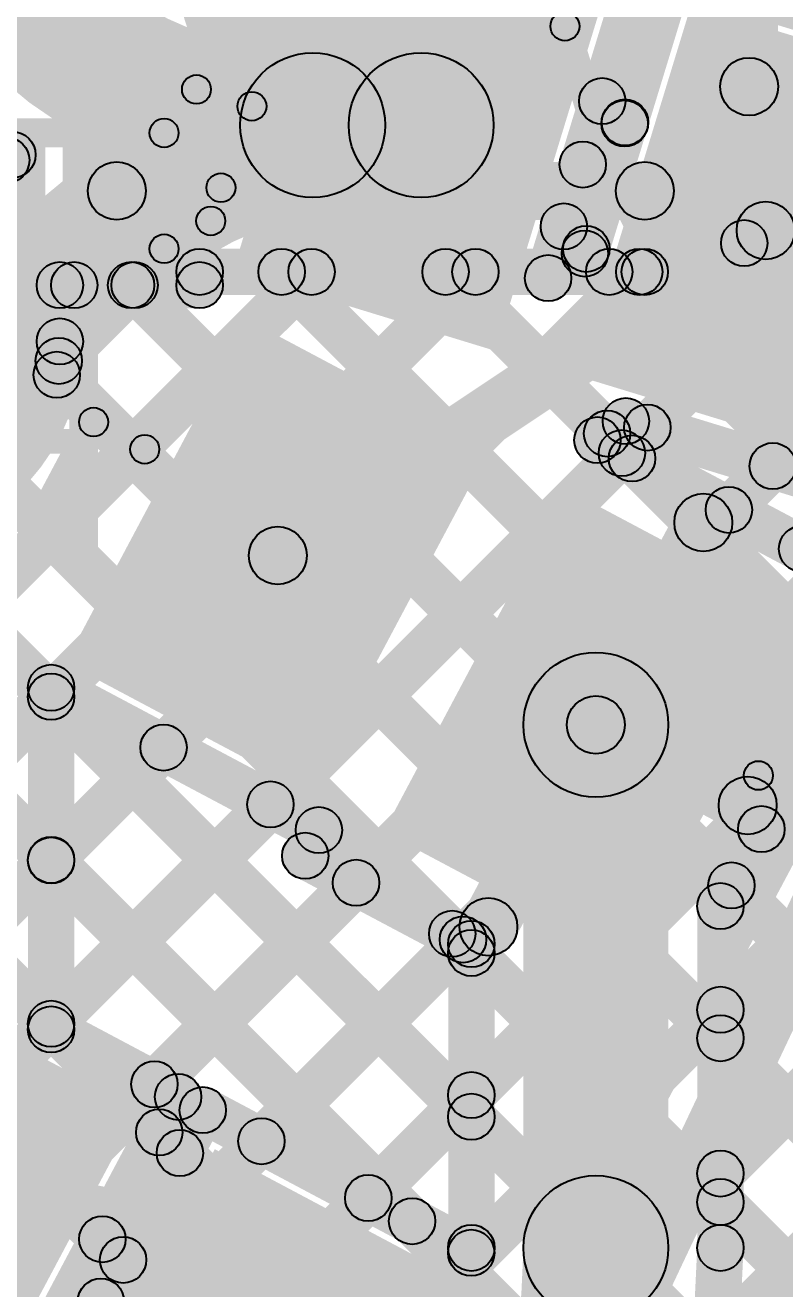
# Model space of a CAD drawing. Header units: millimetres. Extents: x -2.17 to 2.17, y -2.17 to 2.17.
# Drawn here: x 0.932 to 1.0632, y -0.5452 to -0.327 of the extents above; entities that cross this region are included whole.
import ezdxf

# ---------------------------------------------------------------- set-up
doc = ezdxf.new("R2010")
doc.units = ezdxf.units.MM
doc.header["$MEASUREMENT"] = 0
for name, color, linetype in [('BottomLayer', 5, 'Continuous'), ('BottomOverlay', 54, 'Continuous'), ('BottomPaste', 16, 'Continuous'), ('BottomSolder', 6, 'Continuous'), ('Mechanical2', 216, 'Continuous'), ('TopLayer', 1, 'Continuous'), ('TopOverlay', 2, 'Continuous'), ('TopPaste', 8, 'Continuous'), ('TopSolder', 216, 'Continuous')]:
    doc.layers.add(name, color=color, linetype=linetype)

# ---------------------------------------------------------------- blocks, each defined once
blk = doc.blocks.new('YS_SBZ9032C03R16_B_30')
at = {"layer": 'BottomOverlay'}
h = blk.add_hatch(color=54, dxfattribs=at)
edge = h.paths.add_edge_path()
edge.add_arc((0.17427, 0.04458), 0.0025, 0, 360)
at = {"layer": 'BottomOverlay', "const_width": 0.005}
blk.add_lwpolyline([(0.10264, 0.14772, -0.180194), (0.17427, 0.04458)], format="xyb", dxfattribs=at)
at = {"layer": 'BottomOverlay'}
blk.add_circle((0.17427, 0.04458), 0.0025, dxfattribs=at)
blk = doc.blocks.new('YS_SBZ9032C03R16_B_31')
at = {"layer": 'BottomOverlay', "const_width": 0.005}
blk.add_lwpolyline([(0.17434, -0.04428, -0.777083), (-0.17427, -0.04458)], format="xyb", dxfattribs=at)
blk = doc.blocks.new('R___0201_B_68')
at = {"layer": 'BottomLayer'}
for points in [[(-0.01614, 0.00728), (-0.00551, 0.00728), (-0.00551, -0.00728), (-0.01614, -0.00728)], [(0.00551, 0.00728), (0.01614, 0.00728), (0.01614, -0.00728), (0.00551, -0.00728)]]:
    blk.add_hatch(color=5, dxfattribs=at).paths.add_polyline_path(points)
at = {"layer": 'BottomOverlay'}
h = blk.add_hatch(color=54, dxfattribs=at)
edge = h.paths.add_edge_path()
edge.add_arc((-0.019, 0.01), 0.0025, 0, 360)
h = blk.add_hatch(color=54, dxfattribs=at)
edge = h.paths.add_edge_path()
edge.add_arc((-0.019, 0.01), 0.0025, 0, 360)
for points in [[(0.019, 0.0125), (0.019, 0.0075), (-0.019, 0.0075), (-0.019, 0.0125)], [(-0.0215, 0.01), (-0.0165, 0.01), (-0.0165, -0.01), (-0.0215, -0.01)], [(0.0165, 0.01), (0.0215, 0.01), (0.0215, -0.01), (0.0165, -0.01)], [(0.019, -0.0075), (0.019, -0.0125), (-0.019, -0.0125), (-0.019, -0.0075)]]:
    blk.add_hatch(color=54, dxfattribs=at).paths.add_polyline_path(points)
h = blk.add_hatch(color=54, dxfattribs=at)
edge = h.paths.add_edge_path()
edge.add_arc((0.019, 0.01), 0.0025, 0, 360)
h = blk.add_hatch(color=54, dxfattribs=at)
edge = h.paths.add_edge_path()
edge.add_arc((0.019, 0.01), 0.0025, 0, 360)
h = blk.add_hatch(color=54, dxfattribs=at)
edge = h.paths.add_edge_path()
edge.add_arc((-0.019, -0.01), 0.0025, 0, 360)
h = blk.add_hatch(color=54, dxfattribs=at)
edge = h.paths.add_edge_path()
edge.add_arc((-0.019, -0.01), 0.0025, 0, 360)
h = blk.add_hatch(color=54, dxfattribs=at)
edge = h.paths.add_edge_path()
edge.add_arc((0.019, -0.01), 0.0025, 0, 360)
h = blk.add_hatch(color=54, dxfattribs=at)
edge = h.paths.add_edge_path()
edge.add_arc((0.019, -0.01), 0.0025, 0, 360)
at = {"layer": 'BottomPaste'}
for points in [[(-0.01614, 0.00728), (-0.00551, 0.00728), (-0.00551, -0.00728), (-0.01614, -0.00728)], [(0.00551, 0.00728), (0.01614, 0.00728), (0.01614, -0.00728), (0.00551, -0.00728)]]:
    blk.add_hatch(color=16, dxfattribs=at).paths.add_polyline_path(points)
at = {"layer": 'BottomSolder'}
for points in [[(-0.02014, 0.01128), (-0.00151, 0.01128), (-0.00151, -0.01128), (-0.02014, -0.01128)], [(0.00151, 0.01128), (0.02014, 0.01128), (0.02014, -0.01128), (0.00151, -0.01128)]]:
    blk.add_hatch(color=6, dxfattribs=at).paths.add_polyline_path(points)
at = {"layer": 'BottomOverlay'}
for centre in [(-0.019, 0.01), (-0.019, 0.01), (0.019, 0.01), (0.019, 0.01), (-0.019, -0.01), (-0.019, -0.01), (0.019, -0.01), (0.019, -0.01)]:
    blk.add_circle(centre, 0.0025, dxfattribs=at)
blk = doc.blocks.new('SOT23_3_B_98')
at = {"layer": 'BottomLayer'}
for points in [[(-0.02166, 0.02657), (-0.05316, 0.02657), (-0.05316, 0.05807), (-0.02166, 0.05807)], [(0.05314, 0.02657), (0.02165, 0.02657), (0.02165, 0.05807), (0.05314, 0.05807)], [(0.01574, -0.05807), (-0.01575, -0.05807), (-0.01575, -0.02657), (0.01574, -0.02657)]]:
    blk.add_hatch(color=5, dxfattribs=at).paths.add_polyline_path(points)
at = {"layer": 'BottomOverlay'}
h = blk.add_hatch(color=54, dxfattribs=at)
edge = h.paths.add_edge_path()
edge.add_arc((-0.066, 0.045), 0.0025, 0, 360)
h = blk.add_hatch(color=54, dxfattribs=at)
edge = h.paths.add_edge_path()
edge.add_arc((-0.06, 0.045), 0.0025, 0, 360)
h = blk.add_hatch(color=54, dxfattribs=at)
edge = h.paths.add_edge_path()
edge.add_arc((-0.01101, 0.032), 0.0025, 0, 360)
for points in [[(0.01099, 0.0345), (0.01099, 0.0295), (-0.01101, 0.0295), (-0.01101, 0.0345)], [(-0.05851, -0.029), (-0.06351, -0.029), (-0.06351, 0.03), (-0.05851, 0.03)], [(0.06349, -0.029), (0.05849, -0.029), (0.05849, 0.03), (0.06349, 0.03)], [(-0.02601, -0.0265), (-0.02601, -0.0315), (-0.06101, -0.0315), (-0.06101, -0.0265)], [(0.06099, -0.0265), (0.06099, -0.0315), (0.02599, -0.0315), (0.02599, -0.0265)]]:
    blk.add_hatch(color=54, dxfattribs=at).paths.add_polyline_path(points)
h = blk.add_hatch(color=54, dxfattribs=at)
edge = h.paths.add_edge_path()
edge.add_arc((0.01099, 0.032), 0.0025, 0, 360)
h = blk.add_hatch(color=54, dxfattribs=at)
edge = h.paths.add_edge_path()
edge.add_arc((-0.06101, 0.03), 0.0025, 0, 360)
h = blk.add_hatch(color=54, dxfattribs=at)
edge = h.paths.add_edge_path()
edge.add_arc((0.06099, 0.03), 0.0025, 0, 360)
h = blk.add_hatch(color=54, dxfattribs=at)
edge = h.paths.add_edge_path()
edge.add_arc((-0.06101, -0.029), 0.0025, 0, 360)
h = blk.add_hatch(color=54, dxfattribs=at)
edge = h.paths.add_edge_path()
edge.add_arc((-0.06101, -0.029), 0.0025, 0, 360)
h = blk.add_hatch(color=54, dxfattribs=at)
edge = h.paths.add_edge_path()
edge.add_arc((-0.02601, -0.029), 0.0025, 0, 360)
h = blk.add_hatch(color=54, dxfattribs=at)
edge = h.paths.add_edge_path()
edge.add_arc((0.02599, -0.029), 0.0025, 0, 360)
h = blk.add_hatch(color=54, dxfattribs=at)
edge = h.paths.add_edge_path()
edge.add_arc((0.06099, -0.029), 0.0025, 0, 360)
h = blk.add_hatch(color=54, dxfattribs=at)
edge = h.paths.add_edge_path()
edge.add_arc((0.06099, -0.029), 0.0025, 0, 360)
at = {"layer": 'BottomPaste'}
for points in [[(-0.02166, 0.02657), (-0.05316, 0.02657), (-0.05316, 0.05807), (-0.02166, 0.05807)], [(0.05314, 0.02657), (0.02165, 0.02657), (0.02165, 0.05807), (0.05314, 0.05807)], [(0.01574, -0.05807), (-0.01575, -0.05807), (-0.01575, -0.02657), (0.01574, -0.02657)]]:
    blk.add_hatch(color=16, dxfattribs=at).paths.add_polyline_path(points)
at = {"layer": 'BottomSolder'}
for points in [[(-0.01766, 0.02257), (-0.05716, 0.02257), (-0.05716, 0.06207), (-0.01766, 0.06207)], [(0.05714, 0.02257), (0.01765, 0.02257), (0.01765, 0.06207), (0.05714, 0.06207)], [(0.01974, -0.06207), (-0.01975, -0.06207), (-0.01975, -0.02257), (0.01974, -0.02257)]]:
    blk.add_hatch(color=6, dxfattribs=at).paths.add_polyline_path(points)
at = {"layer": 'BottomOverlay', "const_width": 0.005}
blk.add_lwpolyline([(-0.06, 0.045, 1), (-0.066, 0.045, 1)], format="xyb", close=True, dxfattribs=at)
at = {"layer": 'BottomOverlay'}
for centre in [(-0.066, 0.045), (-0.06, 0.045), (-0.01101, 0.032), (0.01099, 0.032), (-0.06101, 0.03), (0.06099, 0.03), (-0.06101, -0.029), (-0.06101, -0.029), (-0.02601, -0.029), (0.02599, -0.029), (0.06099, -0.029), (0.06099, -0.029)]:
    blk.add_circle(centre, 0.0025, dxfattribs=at)
blk = doc.blocks.new('WS2812B_M____228')
at = {"layer": 'TopLayer'}
for points in [[(-0.09409, 0.05079), (-0.03504, 0.05079), (-0.03504, 0.01142), (-0.09409, 0.01142)], [(0.03504, 0.05079), (0.09409, 0.05079), (0.09409, 0.01142), (0.03504, 0.01142)], [(-0.09409, -0.01142), (-0.03504, -0.01142), (-0.03504, -0.05079), (-0.09409, -0.05079)], [(0.03504, -0.01142), (0.09409, -0.01142), (0.09409, -0.05079), (0.03504, -0.05079)]]:
    blk.add_hatch(color=1, dxfattribs=at).paths.add_polyline_path(points)
at = {"layer": 'TopOverlay'}
for points in [[(-0.07, 0.0675), (-0.07, 0.0725), (0.07, 0.0725), (0.07, 0.0675)], [(0.0675, 0.07), (0.0725, 0.07), (0.0725, 0.06), (0.0675, 0.06)], [(0.0675, -0.06), (0.0725, -0.06), (0.0725, -0.07), (0.0675, -0.07)], [(-0.07, -0.0725), (-0.07, -0.0675), (0.07, -0.0675), (0.07, -0.0725)]]:
    blk.add_hatch(color=2, dxfattribs=at).paths.add_polyline_path(points)
h = blk.add_hatch(color=2, dxfattribs=at)
edge = h.paths.add_edge_path()
edge.add_arc((0.07, 0.07), 0.0025, 0, 360)
h = blk.add_hatch(color=2, dxfattribs=at)
edge = h.paths.add_edge_path()
edge.add_arc((0.07, 0.07), 0.0025, 0, 360)
h = blk.add_hatch(color=2, dxfattribs=at)
edge = h.paths.add_edge_path()
edge.add_arc((0.07, 0.06), 0.0025, 0, 360)
h = blk.add_hatch(color=2, dxfattribs=at)
edge = h.paths.add_edge_path()
edge.add_arc((0.07, -0.06), 0.0025, 0, 360)
at = {"layer": 'TopPaste'}
for points in [[(-0.09409, 0.05079), (-0.03504, 0.05079), (-0.03504, 0.01142), (-0.09409, 0.01142)], [(0.03504, 0.05079), (0.09409, 0.05079), (0.09409, 0.01142), (0.03504, 0.01142)], [(-0.09409, -0.01142), (-0.03504, -0.01142), (-0.03504, -0.05079), (-0.09409, -0.05079)], [(0.03504, -0.01142), (0.09409, -0.01142), (0.09409, -0.05079), (0.03504, -0.05079)]]:
    blk.add_hatch(color=8, dxfattribs=at).paths.add_polyline_path(points)
at = {"layer": 'TopSolder'}
for points in [[(-0.09809, 0.05479), (-0.03104, 0.05479), (-0.03104, 0.00742), (-0.09809, 0.00742)], [(0.03104, 0.05479), (0.09809, 0.05479), (0.09809, 0.00742), (0.03104, 0.00742)], [(-0.09809, -0.00742), (-0.03104, -0.00742), (-0.03104, -0.05479), (-0.09809, -0.05479)], [(0.03104, -0.00742), (0.09809, -0.00742), (0.09809, -0.05479), (0.03104, -0.05479)]]:
    blk.add_hatch(color=216, dxfattribs=at).paths.add_polyline_path(points)
at = {"layer": 'TopOverlay'}
for centre in [(0.07, 0.07), (0.07, 0.07), (0.07, 0.06), (0.07, -0.06)]:
    blk.add_circle(centre, 0.0025, dxfattribs=at)
blk = doc.blocks.new('WS2812B_M____229')
at = {"layer": 'TopLayer'}
for points in [[(-0.09409, 0.05079), (-0.03504, 0.05079), (-0.03504, 0.01142), (-0.09409, 0.01142)], [(-0.09409, -0.01142), (-0.03504, -0.01142), (-0.03504, -0.05079), (-0.09409, -0.05079)]]:
    blk.add_hatch(color=1, dxfattribs=at).paths.add_polyline_path(points)
at = {"layer": 'TopOverlay'}
h = blk.add_hatch(color=2, dxfattribs=at)
edge = h.paths.add_edge_path()
edge.add_arc((-0.07, 0.07), 0.0025, 0, 360)
h = blk.add_hatch(color=2, dxfattribs=at)
edge = h.paths.add_edge_path()
edge.add_arc((-0.07, 0.07), 0.0025, 0, 360)
for points in [[(-0.07, 0.0675), (-0.07, 0.0725), (0.07, 0.0725), (0.07, 0.0675)], [(-0.0725, 0.07), (-0.0675, 0.07), (-0.0675, 0.06), (-0.0725, 0.06)]]:
    blk.add_hatch(color=2, dxfattribs=at).paths.add_polyline_path(points)
h = blk.add_hatch(color=2, dxfattribs=at)
edge = h.paths.add_edge_path()
edge.add_arc((-0.091, 0.061), 0.0025, 0, 360)
h = blk.add_hatch(color=2, dxfattribs=at)
edge = h.paths.add_edge_path()
edge.add_arc((-0.085, 0.061), 0.0025, 0, 360)
h = blk.add_hatch(color=2, dxfattribs=at)
edge = h.paths.add_edge_path()
edge.add_arc((-0.07, 0.06), 0.0025, 0, 360)
at = {"layer": 'TopPaste'}
for points in [[(-0.09409, 0.05079), (-0.03504, 0.05079), (-0.03504, 0.01142), (-0.09409, 0.01142)], [(-0.09409, -0.01142), (-0.03504, -0.01142), (-0.03504, -0.05079), (-0.09409, -0.05079)]]:
    blk.add_hatch(color=8, dxfattribs=at).paths.add_polyline_path(points)
at = {"layer": 'TopSolder'}
for points in [[(-0.09809, 0.05479), (-0.03104, 0.05479), (-0.03104, 0.00742), (-0.09809, 0.00742)], [(-0.09809, -0.00742), (-0.03104, -0.00742), (-0.03104, -0.05479), (-0.09809, -0.05479)]]:
    blk.add_hatch(color=216, dxfattribs=at).paths.add_polyline_path(points)
at = {"layer": 'TopOverlay', "const_width": 0.005}
blk.add_lwpolyline([(-0.085, 0.061, 1), (-0.091, 0.061, 1)], format="xyb", close=True, dxfattribs=at)
at = {"layer": 'TopOverlay'}
for centre in [(-0.07, 0.07), (-0.07, 0.07), (-0.091, 0.061), (-0.085, 0.061), (-0.07, 0.06)]:
    blk.add_circle(centre, 0.0025, dxfattribs=at)

msp = doc.modelspace()

# ---------------------------------------------------------------- hatches: boundary and pattern name
at = {"layer": 'BottomLayer'}
for points in [[(0.82147, -0.67669), (0.81581, -0.67103), (1.34765, -0.13919), (1.35331, -0.14485)], [(0.80487, -0.66501), (0.79921, -0.65935), (1.29228, -0.16628), (1.29793, -0.17194)], [(0.82147, -0.70498), (0.81581, -0.69932), (1.34765, -0.16748), (1.35331, -0.17313)], [(0.82147, -0.73326), (0.81581, -0.7276), (1.29001, -0.2534), (1.29567, -0.25906)], [(0.74357, -0.83944), (0.73791, -0.83378), (1.29001, -0.28168), (1.29567, -0.28734)], [(1.062, -0.33761), (1.052, -0.33761), (1.052, -0.29409), (1.062, -0.29409)], [(0.77658, -0.66501), (0.77093, -0.65935), (1.13249, -0.29778), (1.13815, -0.30344)], [(0.77186, -0.83944), (0.7662, -0.83378), (1.29001, -0.30997), (1.29567, -0.31562)], [(0.94783, -0.36061), (0.94783, -0.35061), (1.039, -0.35061), (1.039, -0.36061)], [(1.05333, -0.36745), (1.05899, -0.36179), (1.43683, -0.73963), (1.43117, -0.74528)], [(0.96214, -0.37361), (0.96214, -0.36561), (1.039, -0.36561), (1.039, -0.37361)], [(0.77104, -0.61398), (0.76539, -0.60832), (1.00692, -0.36678), (1.01258, -0.37244)], [(0.77135, -0.64196), (0.76569, -0.6363), (1.03521, -0.36678), (1.04087, -0.37244)], [(0.84311, -0.51362), (0.83746, -0.50797), (0.97864, -0.36678), (0.9843, -0.37244)], [(0.94049, -0.37589), (0.94049, -0.36789), (0.96214, -0.36789), (0.96214, -0.37589)], [(0.97347, -0.37244), (0.97913, -0.36678), (1.4245, -0.81215), (1.41884, -0.81781)], [(1.00176, -0.37244), (1.00741, -0.36678), (1.43318, -0.79255), (1.42753, -0.79821)], [(1.03004, -0.37244), (1.0357, -0.36678), (1.43683, -0.76791), (1.43117, -0.77357)], [(0.94065, -0.3878), (0.93499, -0.38214), (0.94807, -0.36907), (0.95373, -0.37472)], [(0.94747, -0.37472), (0.95313, -0.36907), (1.41215, -0.82808), (1.40649, -0.83374)], [(0.942, -0.38161), (0.934, -0.38161), (0.934, -0.37189), (0.942, -0.37189)], [(0.93465, -0.39019), (0.94031, -0.38453), (1.39646, -0.84068), (1.3908, -0.84634)], [(0.92449, -0.40831), (0.93014, -0.40265), (1.37715, -0.84965), (1.37149, -0.85531)], [(0.8187, -0.41565), (0.82435, -0.40999), (1.07371, -0.65935), (1.06805, -0.66501)], [(0.84777, -0.41644), (0.85342, -0.41078), (1.10199, -0.65935), (1.09633, -0.66501)], [(0.87605, -0.41644), (0.88171, -0.41078), (1.13028, -0.65935), (1.12462, -0.66501)], [(0.90432, -0.41642), (0.90997, -0.41076), (1.35297, -0.85376), (1.34731, -0.85941)]]:
    msp.add_hatch(color=5, dxfattribs=at).paths.add_polyline_path(points)
h = msp.add_hatch(color=5, dxfattribs=at)
edge = h.paths.add_edge_path()
edge.add_arc((1.057, -0.33761), 0.005, 0, 360)
h = msp.add_hatch(color=5, dxfattribs=at)
edge = h.paths.add_edge_path()
edge.add_arc((1.057, -0.33761), 0.005, 0, 360)
h = msp.add_hatch(color=5, dxfattribs=at)
edge = h.paths.add_edge_path()
edge.add_arc((0.94783, -0.35561), 0.005, 0, 360)
h = msp.add_hatch(color=5, dxfattribs=at)
edge = h.paths.add_edge_path()
edge.add_arc((1.039, -0.35561), 0.005, 0, 360)
h = msp.add_hatch(color=5, dxfattribs=at)
edge = h.paths.add_edge_path()
edge.add_arc((1.039, -0.35561), 0.005, 0, 360)
h = msp.add_hatch(color=5, dxfattribs=at)
edge = h.paths.add_edge_path()
edge.add_arc((1.05616, -0.36462), 0.004, 0, 360)
h = msp.add_hatch(color=5, dxfattribs=at)
edge = h.paths.add_edge_path()
edge.add_arc((0.96214, -0.36961), 0.004, 0, 360)
h = msp.add_hatch(color=5, dxfattribs=at)
edge = h.paths.add_edge_path()
edge.add_arc((0.9763, -0.36961), 0.004, 0, 360)
h = msp.add_hatch(color=5, dxfattribs=at)
edge = h.paths.add_edge_path()
edge.add_arc((0.98147, -0.36961), 0.004, 0, 360)
h = msp.add_hatch(color=5, dxfattribs=at)
edge = h.paths.add_edge_path()
edge.add_arc((1.00459, -0.36961), 0.004, 0, 360)
h = msp.add_hatch(color=5, dxfattribs=at)
edge = h.paths.add_edge_path()
edge.add_arc((1.00975, -0.36961), 0.004, 0, 360)
h = msp.add_hatch(color=5, dxfattribs=at)
edge = h.paths.add_edge_path()
edge.add_arc((1.03287, -0.36961), 0.004, 0, 360)
h = msp.add_hatch(color=5, dxfattribs=at)
edge = h.paths.add_edge_path()
edge.add_arc((1.03804, -0.36961), 0.004, 0, 360)
h = msp.add_hatch(color=5, dxfattribs=at)
edge = h.paths.add_edge_path()
edge.add_arc((1.039, -0.36961), 0.004, 0, 360)
h = msp.add_hatch(color=5, dxfattribs=at)
edge = h.paths.add_edge_path()
edge.add_arc((1.039, -0.36961), 0.004, 0, 360)
h = msp.add_hatch(color=5, dxfattribs=at)
edge = h.paths.add_edge_path()
edge.add_arc((0.938, -0.37189), 0.004, 0, 360)
h = msp.add_hatch(color=5, dxfattribs=at)
edge = h.paths.add_edge_path()
edge.add_arc((0.94049, -0.37189), 0.004, 0, 360)
h = msp.add_hatch(color=5, dxfattribs=at)
edge = h.paths.add_edge_path()
edge.add_arc((0.9503, -0.37189), 0.004, 0, 360)
h = msp.add_hatch(color=5, dxfattribs=at)
edge = h.paths.add_edge_path()
edge.add_arc((0.9509, -0.37189), 0.004, 0, 360)
h = msp.add_hatch(color=5, dxfattribs=at)
edge = h.paths.add_edge_path()
edge.add_arc((0.96214, -0.37189), 0.004, 0, 360)
h = msp.add_hatch(color=5, dxfattribs=at)
edge = h.paths.add_edge_path()
edge.add_arc((0.938, -0.38161), 0.004, 0, 360)
h = msp.add_hatch(color=5, dxfattribs=at)
edge = h.paths.add_edge_path()
edge.add_arc((0.938, -0.38161), 0.004, 0, 360)
h = msp.add_hatch(color=5, dxfattribs=at)
edge = h.paths.add_edge_path()
edge.add_arc((0.93782, -0.38497), 0.004, 0, 360)
h = msp.add_hatch(color=5, dxfattribs=at)
edge = h.paths.add_edge_path()
edge.add_arc((0.93748, -0.38736), 0.004, 0, 360)
at = {"layer": 'TopLayer'}
for points in [[(1.04253, -0.32104), (1.04487, -0.31339), (1.09973, -0.33017), (1.09739, -0.33782)], [(1.02613, -0.37183), (1.01848, -0.36949), (1.03525, -0.31464), (1.0429, -0.31697)], [(1.03248, -0.3676), (1.02483, -0.36526), (1.03987, -0.31605), (1.04752, -0.31839)], [(0.98165, -0.35676), (0.98165, -0.33176), (1.00038, -0.33176), (1.00038, -0.35676)], [(1.02882, -0.34293), (1.03448, -0.33727), (1.03835, -0.34115), (1.03269, -0.3468)], [(1.03112, -0.3539), (1.02547, -0.34824), (1.03275, -0.34096), (1.0384, -0.34662)], [(0.9784, -0.42275), (0.97285, -0.41443), (1.05709, -0.35829), (1.06264, -0.36661)], [(1.0222, -0.36459), (1.02785, -0.35894), (1.03172, -0.36281), (1.02607, -0.36846)], [(1.02452, -0.37399), (1.02009, -0.36733), (1.02644, -0.3631), (1.03087, -0.36975)], [(1.03303, -0.40197), (1.02859, -0.39531), (1.03351, -0.39203), (1.03795, -0.39869)], [(1.03456, -0.39918), (1.0369, -0.39153), (1.0772, -0.40386), (1.07486, -0.41151)], [(1.02966, -0.40035), (1.03532, -0.39469), (1.03962, -0.39899), (1.03397, -0.40465)], [(1.03787, -0.40372), (1.03222, -0.39806), (1.03661, -0.39366), (1.04227, -0.39932)], [(1.02893, -0.40217), (1.03269, -0.39511), (1.06803, -0.4139), (1.06428, -0.42096)], [(1.05634, -0.41353), (1.05068, -0.40788), (1.05827, -0.40029), (1.06393, -0.40594)], [(1.03496, -0.45014), (1.02613, -0.44545), (1.04469, -0.41055), (1.05352, -0.41524)], [(1.05488, -0.49985), (1.04922, -0.49419), (1.10986, -0.43356), (1.11551, -0.43921)], [(0.93462, -0.44496), (0.93838, -0.43789), (0.9846, -0.46247), (0.98084, -0.46953)], [(0.93367, -0.44577), (0.93933, -0.44012), (1.01188, -0.51266), (1.00622, -0.51832)], [(0.9405, -0.50041), (0.9325, -0.50041), (0.9325, -0.44142), (0.9405, -0.44142)], [(1.0282, -0.45221), (1.0329, -0.44338), (1.05911, -0.45732), (1.05441, -0.46615)], [(1.05488, -0.52813), (1.04922, -0.52248), (1.12682, -0.44487), (1.13248, -0.45053)], [(1.01641, -0.48504), (1.00758, -0.48035), (1.02613, -0.44545), (1.03496, -0.45014)], [(0.93933, -0.47398), (0.93367, -0.46832), (0.95308, -0.44891), (0.95873, -0.45457)], [(1.04305, -0.53814), (1.01805, -0.53814), (1.01805, -0.4478), (1.04305, -0.4478)], [(0.93933, -0.50226), (0.93367, -0.4966), (0.97154, -0.45873), (0.9772, -0.46439)], [(0.9839, -0.47229), (0.97684, -0.46854), (0.97919, -0.46412), (0.98625, -0.46788)], [(1.05558, -0.48099), (1.04852, -0.47723), (1.05559, -0.46394), (1.06265, -0.46769)], [(0.97849, -0.47395), (0.98225, -0.46688), (1.01093, -0.48213), (1.00717, -0.48919)], [(0.93367, -0.47406), (0.93933, -0.4684), (1.00163, -0.53071), (0.99598, -0.53636)], [(0.95716, -0.51272), (0.9515, -0.50706), (0.98631, -0.47225), (0.99197, -0.4779)], [(1.05112, -0.47837), (1.05678, -0.47271), (1.11233, -0.52826), (1.10667, -0.53392)], [(1.05605, -0.53814), (1.04805, -0.53814), (1.04805, -0.47911), (1.05605, -0.47911)], [(0.97562, -0.52253), (0.96997, -0.51688), (1.00478, -0.48207), (1.01043, -0.48772)], [(1.00292, -0.48673), (1.00857, -0.48108), (1.01188, -0.48438), (1.00622, -0.49004)], [(1.01305, -0.53814), (1.00505, -0.53814), (1.00505, -0.48566), (1.01305, -0.48566)], [(1.05374, -0.55756), (1.04808, -0.5519), (1.10679, -0.49319), (1.11245, -0.49885)], [(0.93462, -0.50394), (0.93838, -0.49688), (0.96029, -0.50853), (0.95654, -0.51559)], [(1.04922, -0.50475), (1.05488, -0.4991), (1.11233, -0.55655), (1.10667, -0.56221)], [(0.93599, -0.56275), (0.92893, -0.55899), (0.95488, -0.51018), (0.96195, -0.51394)], [(0.99409, -0.53235), (0.98843, -0.5267), (1.00622, -0.50891), (1.01188, -0.51457)], [(0.94283, -0.56019), (0.93576, -0.55644), (0.95915, -0.51245), (0.96622, -0.51621)], [(0.96081, -0.51786), (0.96456, -0.5108), (1.01092, -0.53545), (1.00717, -0.54251)], [(0.95233, -0.52101), (0.95799, -0.51535), (0.96157, -0.51892), (0.95591, -0.52458)], [(1.04922, -0.53304), (1.05488, -0.52738), (1.11233, -0.58483), (1.10667, -0.59049)], [(0.94252, -0.53947), (0.94817, -0.53381), (0.95175, -0.53739), (0.94609, -0.54305)], [(0.93623, -0.56192), (0.93058, -0.55627), (0.94227, -0.54457), (0.94793, -0.55023)]]:
    msp.add_hatch(color=1, dxfattribs=at).paths.add_polyline_path(points)
h = msp.add_hatch(color=1, dxfattribs=at)
edge = h.paths.add_edge_path()
edge.add_arc((0.98165, -0.34426), 0.0125, 0, 360)
h = msp.add_hatch(color=1, dxfattribs=at)
edge = h.paths.add_edge_path()
edge.add_arc((0.98165, -0.34426), 0.0125, 0, 360)
h = msp.add_hatch(color=1, dxfattribs=at)
edge = h.paths.add_edge_path()
edge.add_arc((1.00038, -0.34426), 0.0125, 0, 360)
h = msp.add_hatch(color=1, dxfattribs=at)
edge = h.paths.add_edge_path()
edge.add_arc((1.00038, -0.34426), 0.0125, 0, 360)
h = msp.add_hatch(color=1, dxfattribs=at)
edge = h.paths.add_edge_path()
edge.add_arc((1.00038, -0.34426), 0.0125, 0, 360)
h = msp.add_hatch(color=1, dxfattribs=at)
edge = h.paths.add_edge_path()
edge.add_arc((1.03165, -0.3401), 0.004, 0, 360)
h = msp.add_hatch(color=1, dxfattribs=at)
edge = h.paths.add_edge_path()
edge.add_arc((1.03552, -0.34397), 0.004, 0, 360)
h = msp.add_hatch(color=1, dxfattribs=at)
edge = h.paths.add_edge_path()
edge.add_arc((1.03558, -0.34379), 0.004, 0, 360)
h = msp.add_hatch(color=1, dxfattribs=at)
edge = h.paths.add_edge_path()
edge.add_arc((0.92874, -0.35033), 0.004, 0, 360)
h = msp.add_hatch(color=1, dxfattribs=at)
edge = h.paths.add_edge_path()
edge.add_arc((0.92981, -0.34937), 0.004, 0, 360)
h = msp.add_hatch(color=1, dxfattribs=at)
edge = h.paths.add_edge_path()
edge.add_arc((0.92981, -0.34937), 0.004, 0, 360)
h = msp.add_hatch(color=1, dxfattribs=at)
edge = h.paths.add_edge_path()
edge.add_arc((1.02829, -0.35107), 0.004, 0, 360)
h = msp.add_hatch(color=1, dxfattribs=at)
edge = h.paths.add_edge_path()
edge.add_arc((1.02502, -0.36176), 0.004, 0, 360)
h = msp.add_hatch(color=1, dxfattribs=at)
edge = h.paths.add_edge_path()
edge.add_arc((1.05987, -0.36245), 0.005, 0, 360)
h = msp.add_hatch(color=1, dxfattribs=at)
edge = h.paths.add_edge_path()
edge.add_arc((1.0289, -0.36564), 0.004, 0, 360)
h = msp.add_hatch(color=1, dxfattribs=at)
edge = h.paths.add_edge_path()
edge.add_arc((1.02865, -0.36643), 0.004, 0, 360)
h = msp.add_hatch(color=1, dxfattribs=at)
edge = h.paths.add_edge_path()
edge.add_arc((1.02865, -0.36643), 0.004, 0, 360)
h = msp.add_hatch(color=1, dxfattribs=at)
edge = h.paths.add_edge_path()
edge.add_arc((1.02231, -0.37066), 0.004, 0, 360)
h = msp.add_hatch(color=1, dxfattribs=at)
edge = h.paths.add_edge_path()
edge.add_arc((1.02231, -0.37066), 0.004, 0, 360)
h = msp.add_hatch(color=1, dxfattribs=at)
edge = h.paths.add_edge_path()
edge.add_arc((1.03573, -0.39536), 0.004, 0, 360)
h = msp.add_hatch(color=1, dxfattribs=at)
edge = h.paths.add_edge_path()
edge.add_arc((1.03573, -0.39536), 0.004, 0, 360)
h = msp.add_hatch(color=1, dxfattribs=at)
edge = h.paths.add_edge_path()
edge.add_arc((1.03944, -0.39649), 0.004, 0, 360)
h = msp.add_hatch(color=1, dxfattribs=at)
edge = h.paths.add_edge_path()
edge.add_arc((1.03081, -0.39864), 0.004, 0, 360)
h = msp.add_hatch(color=1, dxfattribs=at)
edge = h.paths.add_edge_path()
edge.add_arc((1.03081, -0.39864), 0.004, 0, 360)
h = msp.add_hatch(color=1, dxfattribs=at)
edge = h.paths.add_edge_path()
edge.add_arc((1.03249, -0.39752), 0.004, 0, 360)
h = msp.add_hatch(color=1, dxfattribs=at)
edge = h.paths.add_edge_path()
edge.add_arc((1.03504, -0.40089), 0.004, 0, 360)
h = msp.add_hatch(color=1, dxfattribs=at)
edge = h.paths.add_edge_path()
edge.add_arc((1.03679, -0.40182), 0.004, 0, 360)
h = msp.add_hatch(color=1, dxfattribs=at)
edge = h.paths.add_edge_path()
edge.add_arc((1.0611, -0.40312), 0.004, 0, 360)
h = msp.add_hatch(color=1, dxfattribs=at)
edge = h.paths.add_edge_path()
edge.add_arc((1.0491, -0.41289), 0.005, 0, 360)
h = msp.add_hatch(color=1, dxfattribs=at)
edge = h.paths.add_edge_path()
edge.add_arc((1.05351, -0.41071), 0.004, 0, 360)
h = msp.add_hatch(color=1, dxfattribs=at)
edge = h.paths.add_edge_path()
edge.add_arc((0.97562, -0.41859), 0.005, 0, 360)
h = msp.add_hatch(color=1, dxfattribs=at)
edge = h.paths.add_edge_path()
edge.add_arc((1.06616, -0.41743), 0.004, 0, 360)
h = msp.add_hatch(color=1, dxfattribs=at)
edge = h.paths.add_edge_path()
edge.add_arc((1.06616, -0.41743), 0.004, 0, 360)
h = msp.add_hatch(color=1, dxfattribs=at)
edge = h.paths.add_edge_path()
edge.add_arc((1.03055, -0.4478), 0.0125, 0, 360)
h = msp.add_hatch(color=1, dxfattribs=at)
edge = h.paths.add_edge_path()
edge.add_arc((1.03055, -0.4478), 0.0125, 0, 360)
h = msp.add_hatch(color=1, dxfattribs=at)
edge = h.paths.add_edge_path()
edge.add_arc((0.9365, -0.44142), 0.004, 0, 360)
h = msp.add_hatch(color=1, dxfattribs=at)
edge = h.paths.add_edge_path()
edge.add_arc((0.9365, -0.44142), 0.004, 0, 360)
h = msp.add_hatch(color=1, dxfattribs=at)
edge = h.paths.add_edge_path()
edge.add_arc((0.9365, -0.44295), 0.004, 0, 360)
h = msp.add_hatch(color=1, dxfattribs=at)
edge = h.paths.add_edge_path()
edge.add_arc((1.03055, -0.4478), 0.005, 0, 360)
h = msp.add_hatch(color=1, dxfattribs=at)
edge = h.paths.add_edge_path()
edge.add_arc((1.03055, -0.4478), 0.005, 0, 360)
h = msp.add_hatch(color=1, dxfattribs=at)
edge = h.paths.add_edge_path()
edge.add_arc((1.03055, -0.4478), 0.005, 0, 360)
h = msp.add_hatch(color=1, dxfattribs=at)
edge = h.paths.add_edge_path()
edge.add_arc((0.95591, -0.45174), 0.004, 0, 360)
h = msp.add_hatch(color=1, dxfattribs=at)
edge = h.paths.add_edge_path()
edge.add_arc((0.97437, -0.46156), 0.004, 0, 360)
h = msp.add_hatch(color=1, dxfattribs=at)
edge = h.paths.add_edge_path()
edge.add_arc((1.05676, -0.46173), 0.005, 0, 360)
h = msp.add_hatch(color=1, dxfattribs=at)
edge = h.paths.add_edge_path()
edge.add_arc((0.98272, -0.466), 0.004, 0, 360)
h = msp.add_hatch(color=1, dxfattribs=at)
edge = h.paths.add_edge_path()
edge.add_arc((0.98272, -0.466), 0.004, 0, 360)
h = msp.add_hatch(color=1, dxfattribs=at)
edge = h.paths.add_edge_path()
edge.add_arc((1.05912, -0.46581), 0.004, 0, 360)
h = msp.add_hatch(color=1, dxfattribs=at)
edge = h.paths.add_edge_path()
edge.add_arc((1.05912, -0.46581), 0.004, 0, 360)
h = msp.add_hatch(color=1, dxfattribs=at)
edge = h.paths.add_edge_path()
edge.add_arc((0.98037, -0.47041), 0.004, 0, 360)
h = msp.add_hatch(color=1, dxfattribs=at)
edge = h.paths.add_edge_path()
edge.add_arc((0.98037, -0.47041), 0.004, 0, 360)
h = msp.add_hatch(color=1, dxfattribs=at)
edge = h.paths.add_edge_path()
edge.add_arc((0.9365, -0.47115), 0.004, 0, 360)
h = msp.add_hatch(color=1, dxfattribs=at)
edge = h.paths.add_edge_path()
edge.add_arc((0.9365, -0.47123), 0.004, 0, 360)
h = msp.add_hatch(color=1, dxfattribs=at)
edge = h.paths.add_edge_path()
edge.add_arc((0.98914, -0.47508), 0.004, 0, 360)
h = msp.add_hatch(color=1, dxfattribs=at)
edge = h.paths.add_edge_path()
edge.add_arc((1.05395, -0.47554), 0.004, 0, 360)
h = msp.add_hatch(color=1, dxfattribs=at)
edge = h.paths.add_edge_path()
edge.add_arc((1.05205, -0.47911), 0.004, 0, 360)
h = msp.add_hatch(color=1, dxfattribs=at)
edge = h.paths.add_edge_path()
edge.add_arc((1.05205, -0.47911), 0.004, 0, 360)
h = msp.add_hatch(color=1, dxfattribs=at)
edge = h.paths.add_edge_path()
edge.add_arc((1.01199, -0.4827), 0.005, 0, 360)
h = msp.add_hatch(color=1, dxfattribs=at)
edge = h.paths.add_edge_path()
edge.add_arc((1.00574, -0.4839), 0.004, 0, 360)
h = msp.add_hatch(color=1, dxfattribs=at)
edge = h.paths.add_edge_path()
edge.add_arc((1.00761, -0.48489), 0.004, 0, 360)
h = msp.add_hatch(color=1, dxfattribs=at)
edge = h.paths.add_edge_path()
edge.add_arc((1.00905, -0.48566), 0.004, 0, 360)
h = msp.add_hatch(color=1, dxfattribs=at)
edge = h.paths.add_edge_path()
edge.add_arc((1.00905, -0.48566), 0.004, 0, 360)
h = msp.add_hatch(color=1, dxfattribs=at)
edge = h.paths.add_edge_path()
edge.add_arc((1.00905, -0.48721), 0.004, 0, 360)
h = msp.add_hatch(color=1, dxfattribs=at)
edge = h.paths.add_edge_path()
edge.add_arc((1.05205, -0.49702), 0.004, 0, 360)
h = msp.add_hatch(color=1, dxfattribs=at)
edge = h.paths.add_edge_path()
edge.add_arc((0.9365, -0.49943), 0.004, 0, 360)
h = msp.add_hatch(color=1, dxfattribs=at)
edge = h.paths.add_edge_path()
edge.add_arc((0.9365, -0.50041), 0.004, 0, 360)
h = msp.add_hatch(color=1, dxfattribs=at)
edge = h.paths.add_edge_path()
edge.add_arc((0.9365, -0.50041), 0.004, 0, 360)
h = msp.add_hatch(color=1, dxfattribs=at)
edge = h.paths.add_edge_path()
edge.add_arc((1.05205, -0.50192), 0.004, 0, 360)
h = msp.add_hatch(color=1, dxfattribs=at)
edge = h.paths.add_edge_path()
edge.add_arc((0.95433, -0.50989), 0.004, 0, 360)
h = msp.add_hatch(color=1, dxfattribs=at)
edge = h.paths.add_edge_path()
edge.add_arc((0.95842, -0.51206), 0.004, 0, 360)
h = msp.add_hatch(color=1, dxfattribs=at)
edge = h.paths.add_edge_path()
edge.add_arc((0.95842, -0.51206), 0.004, 0, 360)
h = msp.add_hatch(color=1, dxfattribs=at)
edge = h.paths.add_edge_path()
edge.add_arc((1.00905, -0.51174), 0.004, 0, 360)
h = msp.add_hatch(color=1, dxfattribs=at)
edge = h.paths.add_edge_path()
edge.add_arc((0.96268, -0.51433), 0.004, 0, 360)
h = msp.add_hatch(color=1, dxfattribs=at)
edge = h.paths.add_edge_path()
edge.add_arc((0.96268, -0.51433), 0.004, 0, 360)
h = msp.add_hatch(color=1, dxfattribs=at)
edge = h.paths.add_edge_path()
edge.add_arc((1.00905, -0.51549), 0.004, 0, 360)
h = msp.add_hatch(color=1, dxfattribs=at)
edge = h.paths.add_edge_path()
edge.add_arc((0.95516, -0.51818), 0.004, 0, 360)
h = msp.add_hatch(color=1, dxfattribs=at)
edge = h.paths.add_edge_path()
edge.add_arc((0.9728, -0.51971), 0.004, 0, 360)
h = msp.add_hatch(color=1, dxfattribs=at)
edge = h.paths.add_edge_path()
edge.add_arc((0.95874, -0.52175), 0.004, 0, 360)
h = msp.add_hatch(color=1, dxfattribs=at)
edge = h.paths.add_edge_path()
edge.add_arc((1.05205, -0.52531), 0.004, 0, 360)
h = msp.add_hatch(color=1, dxfattribs=at)
edge = h.paths.add_edge_path()
edge.add_arc((0.99126, -0.52952), 0.004, 0, 360)
h = msp.add_hatch(color=1, dxfattribs=at)
edge = h.paths.add_edge_path()
edge.add_arc((1.03055, -0.53814), 0.0125, 0, 360)
h = msp.add_hatch(color=1, dxfattribs=at)
edge = h.paths.add_edge_path()
edge.add_arc((1.03055, -0.53814), 0.0125, 0, 360)
h = msp.add_hatch(color=1, dxfattribs=at)
edge = h.paths.add_edge_path()
edge.add_arc((1.05205, -0.53021), 0.004, 0, 360)
h = msp.add_hatch(color=1, dxfattribs=at)
edge = h.paths.add_edge_path()
edge.add_arc((0.99881, -0.53354), 0.004, 0, 360)
h = msp.add_hatch(color=1, dxfattribs=at)
edge = h.paths.add_edge_path()
edge.add_arc((0.94534, -0.53664), 0.004, 0, 360)
h = msp.add_hatch(color=1, dxfattribs=at)
edge = h.paths.add_edge_path()
edge.add_arc((1.00905, -0.53814), 0.004, 0, 360)
h = msp.add_hatch(color=1, dxfattribs=at)
edge = h.paths.add_edge_path()
edge.add_arc((1.05205, -0.53814), 0.004, 0, 360)
h = msp.add_hatch(color=1, dxfattribs=at)
edge = h.paths.add_edge_path()
edge.add_arc((1.05205, -0.53814), 0.004, 0, 360)
h = msp.add_hatch(color=1, dxfattribs=at)
edge = h.paths.add_edge_path()
edge.add_arc((0.94892, -0.54022), 0.004, 0, 360)
h = msp.add_hatch(color=1, dxfattribs=at)
edge = h.paths.add_edge_path()
edge.add_arc((1.00904, -0.53898), 0.004, 0, 360)
h = msp.add_hatch(color=1, dxfattribs=at)
edge = h.paths.add_edge_path()
edge.add_arc((0.9451, -0.5474), 0.004, 0, 360)

# ---------------------------------------------------------------- linework, layer by layer
at = {"layer": 'BottomLayer'}
for points, const_width in [([(1.057, -0.33761, -0.414214), (1.039, -0.35561)], 0.01), ([(1.071, -0.33761, -0.414214), (1.039, -0.36961)], 0.008), ([(0.938, -0.38161, -0.414214), (0.906, -0.41361)], 0.008)]:
    msp.add_lwpolyline(points, format="xyb", dxfattribs=dict(at, const_width=const_width))
for centre, radius in [((1.057, -0.33761), 0.005), ((1.057, -0.33761), 0.005), ((0.94783, -0.35561), 0.005), ((1.039, -0.35561), 0.005), ((1.039, -0.35561), 0.005), ((1.05616, -0.36462), 0.004), ((0.96214, -0.36961), 0.004), ((0.9763, -0.36961), 0.004), ((0.98147, -0.36961), 0.004), ((1.00459, -0.36961), 0.004), ((1.00975, -0.36961), 0.004), ((1.03287, -0.36961), 0.004), ((1.03804, -0.36961), 0.004), ((1.039, -0.36961), 0.004), ((1.039, -0.36961), 0.004), ((0.938, -0.37189), 0.004), ((0.94049, -0.37189), 0.004), ((0.9503, -0.37189), 0.004), ((0.9509, -0.37189), 0.004), ((0.96214, -0.37189), 0.004), ((0.938, -0.38161), 0.004), ((0.938, -0.38161), 0.004), ((0.93782, -0.38497), 0.004), ((0.93748, -0.38736), 0.004)]:
    msp.add_circle(centre, radius, dxfattribs=at)
at = {"layer": 'Mechanical2', "const_width": 0.01}
for points in [[(2.16535, 0.001, 1), (-2.16535, 0.001, 1)], [(2.08135, -0.01, 1), (-2.04935, -0.01, 1)], [(1.84055, 0.001, 1), (-1.84055, 0.001, 1)], [(1.6437, 0.001, 1), (-1.6437, 0.001, 1)], [(1.50394, 0, 1), (-1.50394, 0, 1)], [(1.30709, 0.001, 1), (-1.30709, 0.001, 1)], [(1.17323, 0.001, 1), (-1.17323, 0.001, 1)], [(0.97638, 0.001, 1), (-0.97638, 0.001, 1)]]:
    msp.add_lwpolyline(points, format="xyb", close=True, dxfattribs=at)
at = {"layer": 'TopLayer'}
for points, const_width in [([(0.98165, -0.34426, -0.414214), (0.913, -0.27561)], 0.025), ([(0.92981, -0.34937, -0.207635), (0.89237, -0.28813)], 0.008), ([(1.00038, -0.34426, -0.414214), (0.97037, -0.31425)], 0.025), ([(0.915, -0.42964, -0.414214), (1.00038, -0.34426)], 0.025), ([(1.128, -0.35034, -0.414214), (1.03055, -0.4478)], 0.025), ([(0.8935, -0.42964, -0.215672), (0.92981, -0.34937)], 0.008), ([(1.1065, -0.35034, -0.27752), (1.06616, -0.41743)], 0.008), ([(1.1415, -0.39323, -0.244558), (1.05912, -0.46581)], 0.008), ([(1.03055, -0.53814, -0.414214), (0.93055, -0.63814)], 0.025), ([(1.05205, -0.53814, -0.374433), (0.94723, -0.65849)], 0.008)]:
    msp.add_lwpolyline(points, format="xyb", dxfattribs=dict(at, const_width=const_width))
for centre, radius in [((0.98165, -0.34426), 0.0125), ((0.98165, -0.34426), 0.0125), ((1.00038, -0.34426), 0.0125), ((1.00038, -0.34426), 0.0125), ((1.00038, -0.34426), 0.0125), ((1.03165, -0.3401), 0.004), ((1.03552, -0.34397), 0.004), ((1.03558, -0.34379), 0.004), ((0.92874, -0.35033), 0.004), ((0.92981, -0.34937), 0.004), ((0.92981, -0.34937), 0.004), ((1.02829, -0.35107), 0.004), ((1.02502, -0.36176), 0.004), ((1.05987, -0.36245), 0.005), ((1.0289, -0.36564), 0.004), ((1.02865, -0.36643), 0.004), ((1.02865, -0.36643), 0.004), ((1.02231, -0.37066), 0.004), ((1.02231, -0.37066), 0.004), ((1.03573, -0.39536), 0.004), ((1.03573, -0.39536), 0.004), ((1.03944, -0.39649), 0.004), ((1.03081, -0.39864), 0.004), ((1.03081, -0.39864), 0.004), ((1.03249, -0.39752), 0.004), ((1.03504, -0.40089), 0.004), ((1.03679, -0.40182), 0.004), ((1.0611, -0.40312), 0.004), ((1.0491, -0.41289), 0.005), ((1.05351, -0.41071), 0.004), ((0.97562, -0.41859), 0.005), ((1.06616, -0.41743), 0.004), ((1.06616, -0.41743), 0.004), ((1.03055, -0.4478), 0.0125), ((1.03055, -0.4478), 0.0125), ((0.9365, -0.44142), 0.004), ((0.9365, -0.44142), 0.004), ((0.9365, -0.44295), 0.004), ((1.03055, -0.4478), 0.005), ((1.03055, -0.4478), 0.005), ((1.03055, -0.4478), 0.005), ((0.95591, -0.45174), 0.004), ((0.97437, -0.46156), 0.004), ((1.05676, -0.46173), 0.005), ((0.98272, -0.466), 0.004), ((0.98272, -0.466), 0.004), ((1.05912, -0.46581), 0.004), ((1.05912, -0.46581), 0.004), ((0.98037, -0.47041), 0.004), ((0.98037, -0.47041), 0.004), ((0.9365, -0.47115), 0.004), ((0.9365, -0.47123), 0.004), ((0.98914, -0.47508), 0.004), ((1.05395, -0.47554), 0.004), ((1.05205, -0.47911), 0.004), ((1.05205, -0.47911), 0.004), ((1.01199, -0.4827), 0.005), ((1.00574, -0.4839), 0.004), ((1.00761, -0.48489), 0.004), ((1.00905, -0.48566), 0.004), ((1.00905, -0.48566), 0.004), ((1.00905, -0.48721), 0.004), ((1.05205, -0.49702), 0.004), ((0.9365, -0.49943), 0.004), ((0.9365, -0.50041), 0.004), ((0.9365, -0.50041), 0.004), ((1.05205, -0.50192), 0.004), ((0.95433, -0.50989), 0.004), ((0.95842, -0.51206), 0.004), ((0.95842, -0.51206), 0.004), ((1.00905, -0.51174), 0.004), ((0.96268, -0.51433), 0.004), ((0.96268, -0.51433), 0.004), ((1.00905, -0.51549), 0.004), ((0.95516, -0.51818), 0.004), ((0.9728, -0.51971), 0.004), ((0.95874, -0.52175), 0.004), ((1.05205, -0.52531), 0.004), ((0.99126, -0.52952), 0.004), ((1.03055, -0.53814), 0.0125), ((1.03055, -0.53814), 0.0125), ((1.05205, -0.53021), 0.004), ((0.99881, -0.53354), 0.004), ((0.94534, -0.53664), 0.004), ((1.00905, -0.53814), 0.004), ((1.05205, -0.53814), 0.004), ((1.05205, -0.53814), 0.004), ((0.94892, -0.54022), 0.004), ((1.00904, -0.53898), 0.004), ((0.9451, -0.5474), 0.004)]:
    msp.add_circle(centre, radius, dxfattribs=at)

# ---------------------------------------------------------------- block references
for name, p, rotation in [('YS_SBZ9032C03R16_B_30', (1.19948, -0.28261), 180), ('WS2812B_M____229', (1.049, -0.29161), 73), ('SOT23_3_B_98', (0.88868, -0.27422), 270), ('R___0201_B_68', (0.937, -0.35561), 180), ('WS2812B_M____228', (0.97277, -0.4902), 62), ('YS_SBZ9032C03R16_B_31', (0.912, -0.70661), 180)]:
    msp.add_blockref(name, p, dxfattribs=dict(rotation=rotation))

# ---------------------------------------------------------------- texts
at = {"layer": 'BottomOverlay', "text_generation_flag": 2}
msp.add_text('R29', height=0.04, dxfattribs=at).set_placement((0.949, -0.41761))
at = {"layer": 'TopOverlay'}
msp.add_text('@', height=0.04, rotation=343, dxfattribs=at).set_placement((0.883, -0.31361))

doc.saveas('drawing.dxf')
